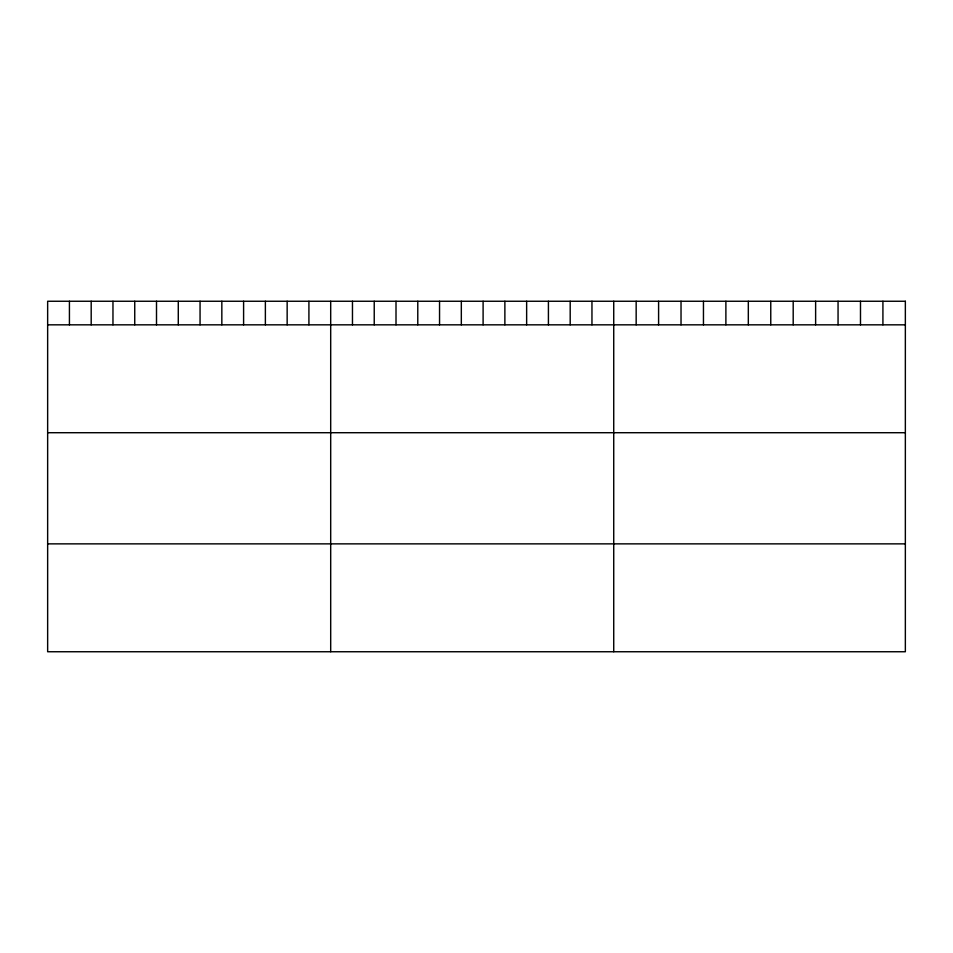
<?xml version="1.0" encoding="UTF-8"?>
<svg xmlns="http://www.w3.org/2000/svg" width="953" height="953" viewBox="0 0 953 953"><rect width="100%" height="100%" fill="white"/><g stroke="black" fill="none" stroke-linecap="round" stroke-linejoin="round"><path stroke-width="1.43" d="M47.65 324.83L905.35 324.83M47.65 432.71L905.35 432.71M47.65 543.865L905.35 543.865M882.919 301.255L882.919 324.83M860.488 301.255L860.488 324.83M838.056 301.255L838.056 324.83M815.625 301.255L815.625 324.83M793.194 301.255L793.194 324.83M770.763 301.255L770.763 324.83M748.319 301.255L748.319 324.83M725.888 301.255L725.888 324.83M703.457 301.255L703.457 324.83M681.026 301.255L681.026 324.83M658.594 301.255L658.594 324.83M636.163 301.255L636.163 324.83M613.732 301.255L613.732 651.745M591.956 301.255L591.956 324.83M570.192 301.255L570.192 324.83M548.416 301.255L548.416 324.83M526.64 301.255L526.64 324.83M504.876 301.255L504.876 324.83M483.1 301.255L483.1 324.83M461.323 301.255L461.323 324.83M439.547 301.255L439.547 324.83M417.783 301.255L417.783 324.83M396.007 301.255L396.007 324.83M374.231 301.255L374.231 324.83M352.467 301.255L352.467 324.83M330.691 301.255L330.691 651.745M308.915 301.255L308.915 324.83M287.151 301.255L287.151 324.83M265.375 301.255L265.375 324.83M243.599 301.255L243.599 324.83M221.835 301.255L221.835 324.83M200.059 301.255L200.059 324.83M178.282 301.255L178.282 324.83M156.506 301.255L156.506 324.83M134.742 301.255L134.742 324.83M112.966 301.255L112.966 324.83M91.19 301.255L91.19 324.83M69.426 301.255L69.426 324.83M905.35 301.255L47.65 301.255L47.65 651.745L905.35 651.745L905.35 301.255"/></g></svg>
